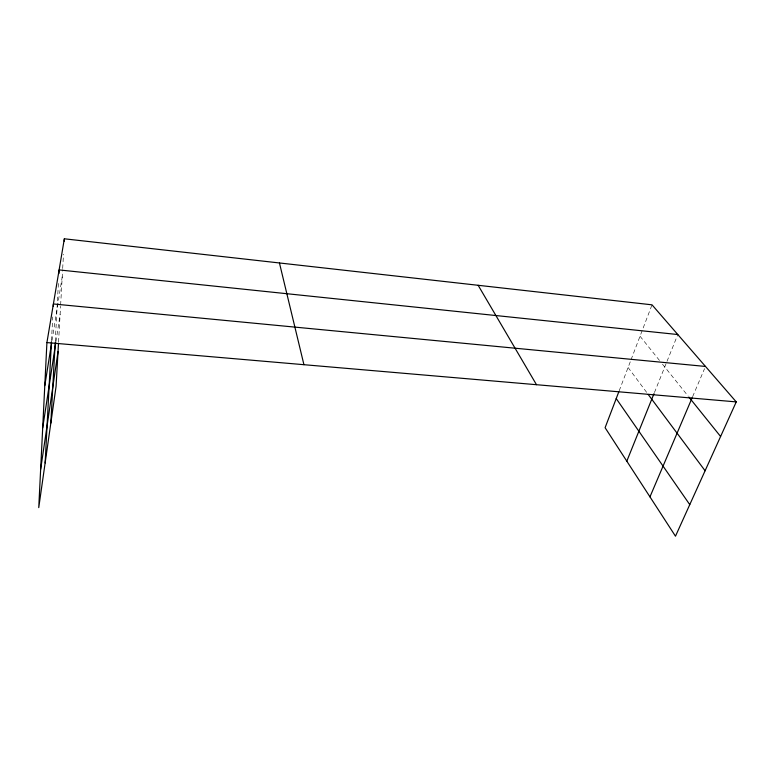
<?xml version="1.0" encoding="UTF-8"?>
<svg xmlns="http://www.w3.org/2000/svg" width="775" height="775" viewBox="0 0 775 775"><rect width="100%" height="100%" fill="white"/><g stroke="black" fill="none" stroke-linecap="round" stroke-linejoin="round"><path stroke-width="0.58" stroke-dasharray="3.88 2.91" d="M51.499 340.535L52.729 316.946M55.248 341.562L58.406 283.127M58.561 342.075L60.576 306.241M60.634 305.059L62.62 269.7M62.688 268.508L63.482 254.248M55.945 341.601L60.111 314.476M52.022 340.487L62.223 276.83M619.186 390.803L630.647 360.782M631.073 359.668L652.017 304.827M654.439 392.547L666.539 362.506M666.994 361.382L677.805 334.538M692.608 396.703L704.572 368.609M640.034 336.224L659.496 360.452M662.489 364.182L688.2 396.18M628.089 367.486L646.738 392.489"/><path stroke-width="1.16" d="M618.77 391.908L605.101 427.703L675.48 536.203L736.25 401.896L652.017 304.827L64.344 238.797L46.917 342.579L38.75 507.625L56.081 386.357L58.493 343.277M45.134 462.966L51.441 341.717M53.281 306.338L53.398 303.974L705.492 366.449M50.83 423.131L55.18 342.744M58.929 273.527L59.123 269.923L677.805 334.538M64.218 241.18L64.344 238.797M40.649 469.311L58.028 351.676M42.693 427.877L55.761 342.773M44.785 385.621L51.634 342.87M626.81 461.173L653.993 393.661M649.963 496.862L692.143 397.788M46.917 342.579L736.25 401.896M688.956 397.12L720.595 436.499M648.171 394.417L705.085 470.754M616.222 398.573L689.76 504.632M478.146 285.287L536.484 384.7M279.446 262.967L303.936 364.696"/></g></svg>
